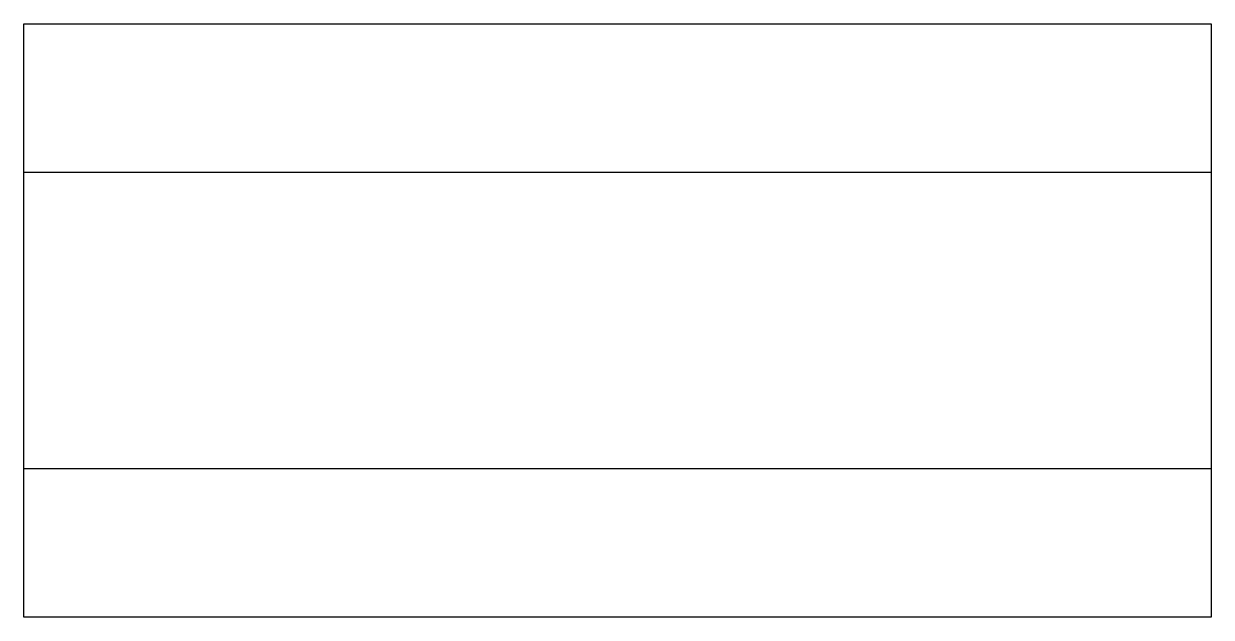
# Model space of a CAD drawing. Header units: millimetres. Extents: x -10115.164 to -10114.914, y 50.016 to 50.141.
import ezdxf

# ---------------------------------------------------------------- set-up
doc = ezdxf.new("R2010")
doc.units = ezdxf.units.MM
doc.header["$LTSCALE"] = 10
doc.layers.add('Tub_componentes', color=2, linetype='Continuous')

msp = doc.modelspace()

# ---------------------------------------------------------------- linework, layer by layer
at = {"layer": 'Tub_componentes'}
for p, q in [((-10115.16435, 50.01561), (-10115.16435, 50.14061)), ((-10115.16435, 50.14061), (-10114.91435, 50.14061)), ((-10114.91435, 50.14061), (-10114.91435, 50.01561)), ((-10115.16435, 50.10936), (-10114.91435, 50.10936)), ((-10114.91435, 50.04686), (-10115.16435, 50.04686)), ((-10114.91435, 50.01561), (-10115.16435, 50.01561))]:
    msp.add_line(p, q, dxfattribs=at)

doc.saveas('drawing.dxf')
